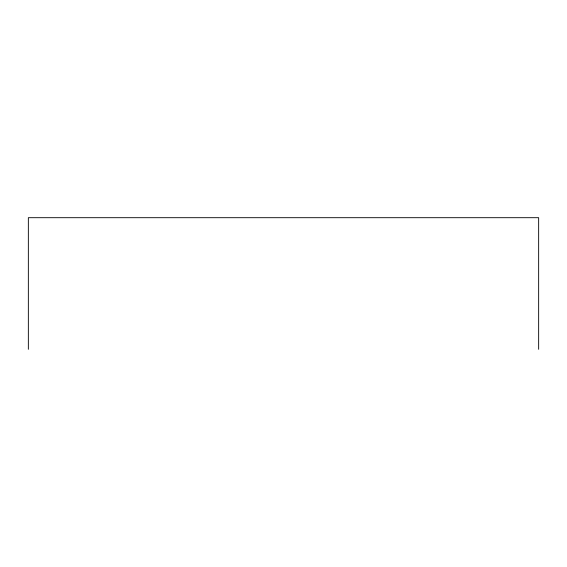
<?xml version="1.0" encoding="UTF-8"?>
<svg xmlns="http://www.w3.org/2000/svg" width="567" height="567" viewBox="0 0 567 567"><rect width="100%" height="100%" fill="white"/><g stroke="black" fill="none" stroke-linecap="round" stroke-linejoin="round"><path stroke-width="0.85" d="M538.65 349.307L538.65 217.693L28.35 217.693L28.35 349.307"/></g></svg>
